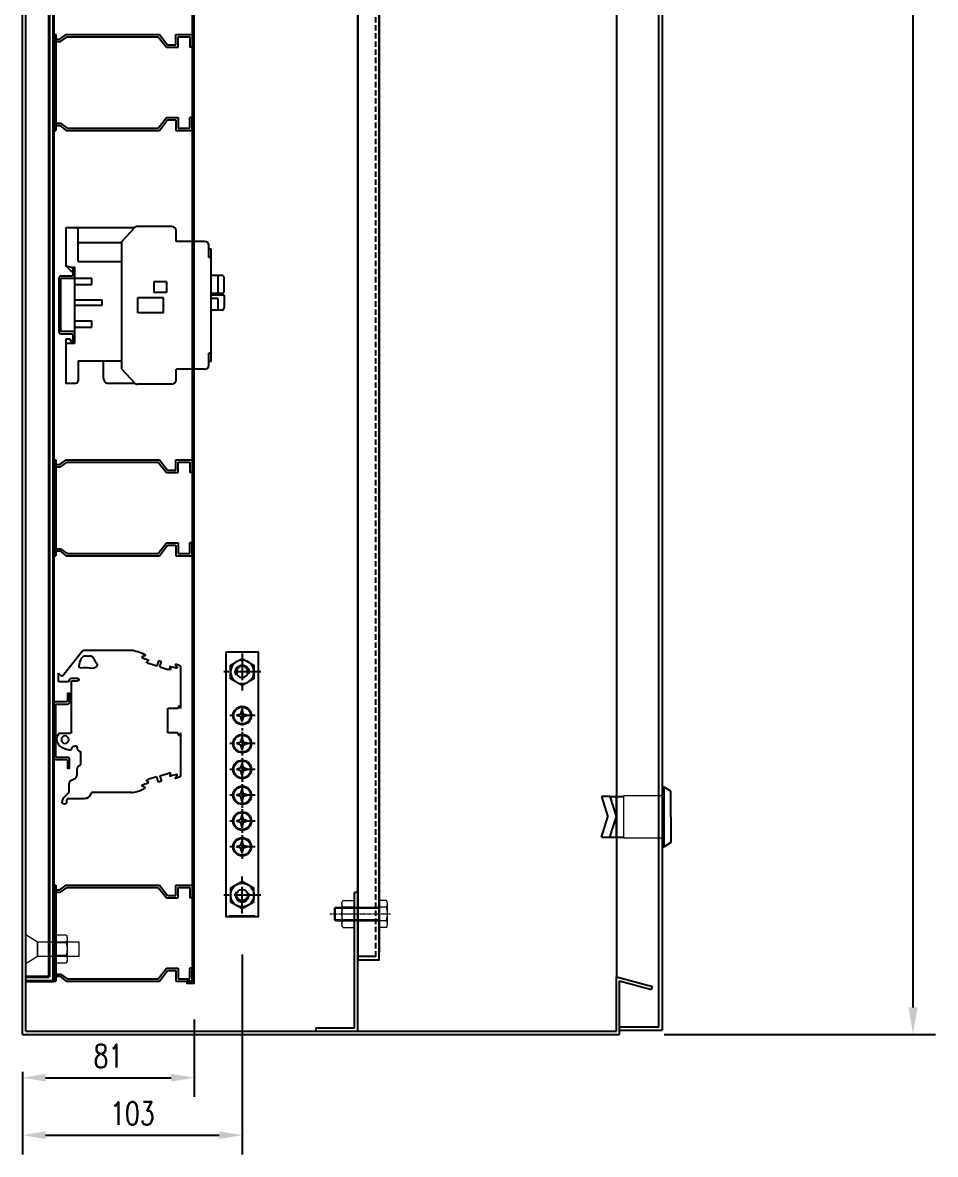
# Model space of a CAD drawing. Header units: millimetres. Extents: x 2153 to 5658, y -781 to 1156.
# Drawn here: x 5230 to 5658, y -199 to 332 of the extents above; entities that cross this region are included whole.
import ezdxf

# ---------------------------------------------------------------- set-up
doc = ezdxf.new("R2010")
doc.units = ezdxf.units.MM
doc.set_wipeout_variables(frame=1)
doc.linetypes.add('CENTER', pattern=[2, 1.25, -0.25, 0.25, -0.25])
doc.linetypes.add('HIDDEN', pattern=[9.525, 6.35, -3.175])
for name, color, linetype in [('40GENE-102-DIMENSION', 40, 'Continuous'), ('47ELEC-102-PROYEC', 1, 'HIDDEN'), ('47ELEC-103-EJES', 122, 'CENTER'), ('47ELEC-106-SIMB-F', 2, 'Continuous'), ('47ELEC-106-SIMB-FR', 40, 'Continuous'), ('47ELEC-205-EQUIP', 5, 'Continuous')]:
    doc.layers.add(name, color=color, linetype=linetype)
doc.layers.add('modelo', color=5, linetype='Continuous', lineweight=40)
doc.styles.add('ROMANS', font='romans.shx', dxfattribs={"width": 0.75})
doc.dimstyles.new('SNC-LAVALIN', dxfattribs={"dimscale": 0, "dimtxt": 2.5, "dimasz": 2.5, "dimexe": 1.5, "dimexo": 1, "dimgap": 1.25, "dimtad": 1, "dimdec": 0, "dimzin": 1, "dimdsep": 46, "dimtxsty": 'ROMANS', "dimcen": 0.09, "dimclrd": 256, "dimclre": 256, "dimclrt": 7, "dimadec": 0, "dimazin": 0, "dimtfac": 1, "dimtdec": 0, "dimtix": 1, "dimtmove": 2, "dimatfit": 3, "dimfxl": 1, "dimtfill": 1, "dimtolj": 1, "dimarcsym": 0})

# ---------------------------------------------------------------- blocks, each defined once
blk = doc.blocks.new('CA-40x60')
at = {"layer": '40GENE-102-DIMENSION', "color": 40}
for p, q in [((-1.07, -13), (-1.07, 32)), ((-1.07, 32), (0, 32)), ((0, -13), (0, 32)), ((1.84, 29.77), (4.91, 32)), ((4.91, 32), (48.6, 32)), ((48.6, 32), (52.44, 27.06)), ((56.28, 27.06), (56.28, 32)), ((56.28, 32), (63.93, 32)), ((63.93, 32), (63.93, 25.99)), ((0, 29.77), (1.84, 29.77)), ((0, 28.7), (2.19, 28.7)), ((2.19, 28.7), (5.26, 30.93)), ((5.26, 30.93), (48.08, 30.93)), ((48.08, 30.93), (51.92, 25.99)), ((52.44, 27.06), (56.28, 27.06)), ((57.35, 25.99), (57.35, 30.93)), ((57.35, 30.93), (62.87, 30.93)), ((62.87, 30.93), (62.87, 25.99)), ((51.92, 25.99), (57.35, 25.99)), ((63.93, 25.99), (62.87, 25.99)), ((0, -9.7), (2.19, -9.7)), ((2.19, -9.7), (5.26, -11.93)), ((48.08, -11.93), (51.92, -6.99)), ((48.6, -13), (52.44, -8.06)), ((51.92, -6.99), (57.35, -6.99)), ((52.44, -8.06), (56.28, -8.06)), ((56.28, -8.06), (56.28, -13)), ((57.35, -6.99), (57.35, -11.93)), ((62.87, -11.93), (62.87, -6.99)), ((63.93, -6.99), (62.87, -6.99)), ((63.93, -13), (63.93, -6.99)), ((-1.07, -13), (0, -13)), ((0, -10.77), (1.84, -10.77)), ((1.84, -10.77), (4.91, -13)), ((4.91, -13), (48.6, -13)), ((5.26, -11.93), (48.08, -11.93)), ((56.28, -13), (63.93, -13)), ((57.35, -11.93), (62.87, -11.93))]:
    blk.add_line(p, q, dxfattribs=at)
blk = doc.blocks.new('C408 VL CERR')
at = {"color": 7}
for p, q in [((12675.79, 10532.15), (12671.79, 10532.15)), ((12671.79, 10532.15), (12674.89, 10522.65)), ((12675.79, 10532.15), (12678.79, 10522.96)), ((12675.79, 10532.15), (12682.34, 10532.15)), ((12678.84, 10513.15), (12678.84, 10532.15)), ((12671.79, 10513.15), (12674.89, 10522.65)), ((12675.79, 10513.15), (12678.79, 10522.34)), ((12671.79, 10513.15), (12675.79, 10513.15)), ((12675.79, 10513.15), (12682.34, 10513.15))]:
    blk.add_line(p, q, dxfattribs=at)
for p, q in [((12700.34, 10536.65), (12700.34, 10508.65)), ((12701.34, 10536.65), (12700.34, 10536.65)), ((12701.34, 10508.65), (12701.34, 10536.65)), ((12704.34, 10534.65), (12701.34, 10536.65)), ((12704.34, 10522.65), (12704.34, 10534.65)), ((12704.34, 10522.65), (12704.34, 10510.65)), ((12700.34, 10508.65), (12701.34, 10508.65)), ((12704.34, 10510.65), (12701.34, 10508.65))]:
    blk.add_line(p, q)
at = {"color": 7, "lineweight": 5}
blk.add_lwpolyline([(12700.34, 10532.65), (12700.34, 10512.65), (12682.34, 10512.65), (12682.34, 10532.65)], close=True, dxfattribs=at)
at = {"color": 7}
blk.add_arc((12677.84, 10522.65), 1, 341.9277, 18.0723, dxfattribs=at)
blk = doc.blocks.new('*D50')
at = {"layer": '40GENE-102-DIMENSION', "lineweight": -2, "transparency": 16777216}
for p, q in [((5531.01, 1057.26), (5658.26, 1057.26)), ((5647.76, 1044.66), (5647.76, -130.14)), ((5531.11, -142.74), (5658.26, -142.74))]:
    blk.add_line(p, q, dxfattribs=at)
at = {"layer": '40GENE-102-DIMENSION', "transparency": 16777216}
for points in [[(5645.66, 1044.66), (5649.86, 1044.66), (5647.76, 1057.26)], [(5645.66, -130.14), (5649.86, -130.14), (5647.76, -142.74)]]:
    blk.add_solid(points, dxfattribs=at)
at = {"layer": '40GENE-102-DIMENSION', "color": 0, "transparency": 16777216, "insert": (5635.86, 457.26), "char_height": 12.6, "attachment_point": 5, "rotation": 90, "style": 'ROMANS', "bg_fill": 3, "box_fill_scale": 1.1, "bg_fill_color": 256, "bg_fill_true_color": 13158600, "bg_fill_transparency": 0}
blk.add_mtext('\\A1;1200', dxfattribs=at)
blk = doc.blocks.new('T1.4-P')
at = {"color": 7}
blk.add_wipeout([(-3.18, 5.5), (3.18, 5.5), (6.35, 0), (3.18, -5.5), (-3.18, -5.5), (-6.35, 0)], dxfattribs=at).dxf.layer = '47ELEC-106-SIMB-F'
at = {"layer": '47ELEC-103-EJES', "ltscale": 10}
for p, q in [((0, -8.66), (0, 8.66)), ((-8.66, 0), (8.66, 0))]:
    blk.add_line(p, q, dxfattribs=at)
blk.add_arc((0, 0), 3.18, 60.6101, 330.6101, dxfattribs=at)
at = {"layer": '47ELEC-106-SIMB-F', "color": 7}
blk.add_lwpolyline([(-3.18, 5.5), (-6.35, 0), (-3.18, -5.5), (3.18, -5.5), (6.35, 0), (3.18, 5.5)], close=True, dxfattribs=at)
for radius in [5.5, 2.68]:
    blk.add_circle((0, 0), radius, dxfattribs=at)
blk = doc.blocks.new('tuerxa 1-4')
at = {"color": 7, "lineweight": 5}
for p, q in [((-6.35, -2.5), (-6.35, 2.5)), ((4.76, 3), (-4.76, 3)), ((-3.18, 2.5), (-3.18, -2.5)), ((3.18, 2.5), (3.18, -2.5)), ((6.35, -2.5), (6.35, 2.5)), ((4.76, -3), (-4.76, -3))]:
    blk.add_line(p, q, dxfattribs=at)
at = {"color": 7, "linetype": 'CENTER', "lineweight": 5}
blk.add_line((0, -3), (0, 3), dxfattribs=at)
at = {"color": 7, "lineweight": 5}
for centre, radius, start, end in [((-4.76, 0.23), 2.77, 55.0397, 124.9603), ((0, -7.33), 10.33, 72.1034, 107.8966), ((4.76, 0.23), 2.77, 55.0397, 124.9603), ((-4.76, -0.23), 2.77, 235.0397, 304.9603), ((0, 7.33), 10.33, 252.1034, 287.8966), ((4.76, -0.23), 2.77, 235.0397, 304.9603)]:
    blk.add_arc(centre, radius, start, end, dxfattribs=at)
blk = doc.blocks.new('*D57')
at = {"layer": '40GENE-102-DIMENSION', "lineweight": -2, "transparency": 16777216}
for p, q in [((5310.61, -135.74), (5310.61, -172.08)), ((5240.91, -163.08), (5299.81, -163.08)), ((5230.11, -169.34), (5230.11, -172.08))]:
    blk.add_line(p, q, dxfattribs=at)
at = {"layer": '40GENE-102-DIMENSION', "transparency": 16777216}
for points in [[(5240.91, -161.28), (5240.91, -164.88), (5230.11, -163.08)], [(5299.81, -161.28), (5299.81, -164.88), (5310.61, -163.08)]]:
    blk.add_solid(points, dxfattribs=at)
at = {"layer": '40GENE-102-DIMENSION', "color": 0, "transparency": 16777216, "insert": (5270.36, -152.88), "char_height": 10.8, "attachment_point": 5, "style": 'ROMANS', "bg_fill": 3, "box_fill_scale": 1.1, "bg_fill_color": 256, "bg_fill_true_color": 13158600, "bg_fill_transparency": 0}
blk.add_mtext('\\A1;81', dxfattribs=at)
blk = doc.blocks.new('*D65')
at = {"layer": '40GENE-102-DIMENSION', "lineweight": -2, "transparency": 16777216}
for p, q in [((5333.11, -105.21), (5333.11, -199.03)), ((5230.11, -160.4), (5230.11, -199.03)), ((5240.91, -190.03), (5322.31, -190.03))]:
    blk.add_line(p, q, dxfattribs=at)
at = {"layer": '40GENE-102-DIMENSION', "transparency": 16777216}
for points in [[(5240.91, -188.23), (5240.91, -191.83), (5230.11, -190.03)], [(5322.31, -188.23), (5322.31, -191.83), (5333.11, -190.03)]]:
    blk.add_solid(points, dxfattribs=at)
at = {"layer": '40GENE-102-DIMENSION', "color": 0, "transparency": 16777216, "insert": (5281.61, -179.83), "char_height": 10.8, "attachment_point": 5, "style": 'ROMANS', "bg_fill": 3, "box_fill_scale": 1.1, "bg_fill_color": 256, "bg_fill_true_color": 13158600, "bg_fill_transparency": 0}
blk.add_mtext('\\A1;103', dxfattribs=at)
blk = doc.blocks.new('Borneras L')
at = {"color": 7}
blk.add_wipeout([(-19.99, 4.5), (19.44, 4.5), (25.18, -12.92), (25.18, -30), (15.92, -37.84), (16.99, -39.06), (14.33, -39.06), (13.88, -38.62), (13.88, -35.54), (13.88, -34.43), (-4.43, -34.43), (-4.66, -38.96), (-6.8, -39.73), (-8.89, -38.83), (-10.65, -34.81), (-11.21, -31.17), (-15.76, -31.27), (-16.41, -32.08), (-17.4, -32.39), (-19.22, -32.39), (-20.31, -32.76), (-20.93, -33.72), (-21.61, -34.91), (-22.7, -35.28), (-25.72, -35.28), (-27.41, -37.09), (-28.32, -37.6), (-29.73, -37.71), (-29.7, -36.44), (-29.41, -36.3), (-28.64, -36.22), (-27.89, -35.83), (-27.89, -29.94), (-27.59, -28.61), (-26.82, -27.91), (-25.72, -27.32), (-25.72, -12.92), (-20.59, 2.71), (-20.66, 2.86)], dxfattribs=at).dxf.layer = '47ELEC-106-SIMB-F'
at = {"layer": '47ELEC-106-SIMB-F', "color": 7}
for p, q in [((-4.4, 3.62), (-4.4, 0)), ((-4.4, 0), (4.4, 0)), ((4.4, 3.62), (4.4, 0)), ((-21.64, -2.29), (-21.97, -3.37)), ((-21.97, -3.37), (-20.07, -3.94)), ((-19.74, -2.87), (-21.64, -2.29)), ((-20.07, -3.94), (-20.94, -6.79)), ((-19.74, -2.87), (-18.88, -0.02)), ((19.2, -2.87), (18.34, -0.02)), ((19.2, -2.87), (21.1, -2.29)), ((21.42, -3.37), (19.53, -3.94)), ((19.53, -3.94), (20.39, -6.79)), ((21.1, -2.29), (21.42, -3.37)), ((-20.59, -5.64), (-20.59, -5.64)), ((20.04, -5.64), (20.04, -5.64)), ((14.23, -34.43), (14.23, -32.23)), ((15.11, -32.23), (15.11, -34.43)), ((18.79, -30.83), (18.95, -31.75)), ((-4.43, -38.58), (-4.43, -34.87)), ((-3.99, -34.43), (14.23, -34.43)), ((13.88, -35.54), (13.88, -38.62)), ((14.33, -39.06), (16.99, -39.06)), ((16.99, -39.06), (16.06, -38.19))]:
    blk.add_line(p, q, dxfattribs=at)
for points in [[(-4.4, 4.5), (-19.99, 4.5)], [(19.44, 4.5), (4.4, 4.5)], [(-25.72, -12.92), (-25.72, -27.32)]]:
    blk.add_lwpolyline(points, dxfattribs=at)
for points in [[(16.09, -37.52), (24.84, -30.69, 0.231085), (25.18, -30), (25.18, -12.92)], [(-25.72, -35.28), (-22.7, -35.28, 0.344482), (-20.99, -33.95), (-20.93, -33.72, -0.344482), (-19.22, -32.39), (-17.4, -32.39, 0.309313), (-15.76, -31.27), (-15.71, -31.15), (-11.21, -31.15), (-11.21, -31.17, 0.325486), (-9.53, -32.39), (-9.52, -32.39, -0.436156), (-9.09, -32.86)]]:
    blk.add_lwpolyline(points, format="xyb", dxfattribs=at)
blk.add_circle((-6.8, -36.76), 1.32, dxfattribs=at)
for centre, start, end in [((14.67, -32.23), 0, 180), ((-3.99, -34.87), 90, 180), ((-4.87, -38.58), 299.2878, 360), ((14.33, -38.62), 180, 270), ((16.36, -37.87), 127.9529, 226.7112)]:
    blk.add_arc(centre, 0.44, start, end, dxfattribs=at)
for points in [[(-19.99, 4.5), (-20.51, 3.48), (-20.98, 2.44), (-20.37, 2.77)], [(19.44, 4.5), (19.97, 3.48), (20.44, 2.44), (19.83, 2.77)]]:
    blk.add_open_spline(points, degree=3, dxfattribs=at)
for points, knots in [([(-4.4, 4.5), (-4.83, 4.35), (-5.7, 4.04), (-4.86, 3.76), (-4.4, 3.62)], [0, 0, 0, 0, 1.113672, 2.256015, 2.256015, 2.256015, 2.256015]), ([(4.4, 4.5), (4.83, 4.35), (5.7, 4.04), (4.86, 3.76), (4.4, 3.62)], [0, 0, 0, 0, 1.113672, 2.256015, 2.256015, 2.256015, 2.256015]), ([(-25.72, -12.92), (-25.72, -12.39), (-25.32, -10.84), (-24.12, -7.52), (-23.72, -8.28)], [0.936893, 0.936893, 0.936893, 0.936893, 3.20073, 6.111443, 6.111443, 6.111443, 6.111443]), ([(25.18, -12.92), (25.18, -12.39), (24.78, -10.84), (23.58, -7.52), (23.18, -8.28)], [0.936893, 0.936893, 0.936893, 0.936893, 3.20073, 6.111443, 6.111443, 6.111443, 6.111443]), ([(-9.08, -32.83), (-9.12, -33.24), (-9.3, -34.14), (-10.16, -34.57), (-10.65, -34.81)], [0.46478, 0.46478, 0.46478, 0.46478, 1.800151, 3.525902, 3.525902, 3.525902, 3.525902]), ([(-8.89, -38.83), (-8.26, -39.24), (-6.9, -40.14), (-5.45, -39.4), (-4.66, -38.96)], [0, 0, 0, 0, 2.368304, 5.186626, 5.186626, 5.186626, 5.186626])]:
    blk.add_open_spline(points, degree=3, knots=knots, dxfattribs=at)
for points, end_tangent in [([(-20.37, 2.77), (-19.4, 3.34), (-19.66, 1.56), (-19.89, 0.64)], (0.796412, 0.081638)), ([(19.83, 2.77), (18.86, 3.34), (19.12, 1.56), (19.35, 0.64)], (-0.796412, 0.081638)), ([(-23.72, -8.28), (-23.24, -9.29), (-22.46, -7.67), (-22.14, -6.78)], (0.616808, -0.510377)), ([(23.18, -8.28), (22.69, -9.29), (21.92, -7.67), (21.6, -6.78)], (-0.616808, -0.510377))]:
    blk.add_spline(points, degree=3, dxfattribs=dict(at, end_tangent=end_tangent))
for points in [[(-19.89, 0.64), (-18.83, 0.92), (-18.88, -0.02)], [(19.35, 0.64), (18.29, 0.92), (18.34, -0.02)], [(-22.14, -6.78), (-21.42, -7.6), (-20.94, -6.79)], [(21.6, -6.78), (20.87, -7.6), (20.39, -6.79)], [(-25.72, -27.32), (-27.81, -29.05), (-27.89, -29.99), (-27.89, -35.83)], [(18.95, -31.75), (21.44, -31.27), (23, -30.18), (23.11, -28.45), (23.06, -27.27), (21.27, -26.08), (19.92, -25.27), (19, -25.86), (18.84, -28.72), (18.79, -30.83)], [(-27.89, -35.83), (-28.82, -36.26), (-29.59, -36.35), (-29.73, -37.71)], [(-29.73, -37.71), (-28.79, -37.71), (-25.72, -35.28)], [(-10.65, -34.81), (-9.41, -38.15), (-8.89, -38.83)], [(15.11, -34.43), (14.62, -35.25), (13.88, -35.54)]]:
    blk.add_spline(points, degree=3, dxfattribs=at)
blk = doc.blocks.new('A9-16 SIDE')
at = {"layer": '47ELEC-106-SIMB-F', "color": 7}
for p, q in [((-51.5, 71.5), (-51.5, 66.5)), ((-49.5, 73.5), (-33.4, 73.5)), ((-19.5, 73), (-31.93, 73)), ((-26, 66.5), (-31.93, 72.86)), ((-17.5, 71), (-17.5, 62.5)), ((-5.5, 62.5), (-5.5, 72)), ((0, 73), (-4.5, 73)), ((0, 73), (0, 52.25)), ((-66.8, 64.5), (-66.8, 62.9)), ((-64.8, 66.5), (-51.5, 66.5)), ((-26, 66.5), (-26, 6.5)), ((-68, 62.9), (-68, 10.1)), ((-68, 62.9), (-66.8, 62.9)), ((-68, 58.9), (-66.8, 58.9)), ((-66.8, 62.9), (-66.8, 58.9)), ((-17.5, 62.5), (-26, 62.5)), ((-5.5, 62.5), (-17.5, 62.5)), ((-4, 54.25), (-4, 52.25)), ((-2.85, 54.25), (-4, 54.25)), ((0, 54.25), (-2.85, 54.25)), ((-2.85, 54.25), (-1.7, 52.25)), ((-4, 52.25), (-4, 18.8)), ((0, 52.25), (-1.7, 52.25)), ((-4, 46.75), (-12, 46.75)), ((-12, 46.75), (-12, 43.75)), ((-4, 43.75), (-12, 43.75)), ((-74, 31.7), (-74, 37.7)), ((-73, 38.7), (-68, 38.7)), ((-71, 33.3), (-71, 38.7)), ((-45.6, 40), (-33.6, 40)), ((-45.6, 40), (-45.6, 33)), ((-33.6, 40), (-33.6, 33)), ((-71, 33.3), (-68, 33.3)), ((-68, 33), (-68, 31.7)), ((-45.6, 33), (-33.6, 33)), ((-16.8, 36.5), (-16.8, 33.95)), ((-4, 36.5), (-16.8, 36.5)), ((-4, 33.95), (-16.8, 33.95)), ((-74, 31.7), (-68, 31.7)), ((-74, 30), (-74, 23.5)), ((-73, 31), (-68, 31)), ((-71.2, 31), (-71.2, 22.5)), ((-68, 31.7), (-68, 31)), ((-68, 31), (-68, 22.5)), ((-47, 30.5), (-41, 30.5)), ((-47, 25.5), (-47, 30.5)), ((-41, 25.5), (-41, 30.5)), ((-4, 26.75), (-12, 26.75)), ((-12, 26.75), (-12, 23.75)), ((-73, 22.5), (-68, 22.5)), ((-47, 25.5), (-41, 25.5)), ((-4, 23.75), (-12, 23.75)), ((-5.5, 16), (-26, 16)), ((-5.5, 16), (-5.5, 1)), ((-3.3, 18.75), (-4, 18.75)), ((-3.3, 18.75), (-2.7, 21)), ((-2.3, 18.75), (-3.3, 18.75)), ((-2.7, 21), (0.04, 18.17)), ((-2.3, 18.75), (0, 18.13)), ((0, 18.21), (0, 0)), ((-68, 14.1), (-66.8, 14.1)), ((-66.8, 14.1), (-66.8, 10.1)), ((-68, 10.1), (-66.8, 10.1)), ((-66.8, 10.1), (-66.8, 8.5)), ((-64.8, 6.5), (-51.5, 6.5)), ((-51.5, 6.5), (-51.5, 1.5)), ((-26, 6.5), (-31.93, 0.14)), ((-5.5, 7), (-26, 7)), ((0, 0), (-31.93, 0)), ((-49.5, -0.5), (-33.4, -0.5))]:
    blk.add_line(p, q, dxfattribs=at)
for centre, radius, start, end in [((-49.5, 71.5), 2, 90, 180), ((-33.4, 71.5), 2, 42.9996, 90), ((-19.5, 71), 2, 0, 90.0007), ((-4.5, 72), 1, 90, 180), ((-64.8, 64.5), 2, 90, 180), ((-73, 37.7), 1, 90, 180), ((-73, 30), 1, 90, 180), ((-73, 23.5), 1, 180, 270), ((-64.8, 8.5), 2, 180, 270), ((-49.5, 1.5), 2, 180, 270), ((-33.4, 1.5), 2, 270, 317.0004), ((-4.5, 1), 1, 180, 270)]:
    blk.add_arc(centre, radius, start, end, dxfattribs=at)
for p in [(0, 73), (-45.6, 36.5)]:
    blk.add_point(p, dxfattribs=at)

msp = doc.modelspace()

# ---------------------------------------------------------------- linework, layer by layer
at = {"color": 7, "lineweight": 5}
for p, q in [((5376.44, -83.57), (5376.94, -83.07)), ((5376.44, -88.92), (5376.44, -83.57)), ((5376.44, -83.57), (5397.31, -83.57)), ((5376.94, -83.07), (5397.31, -83.07)), ((5376.94, -89.42), (5376.94, -83.07)), ((5397.31, -92.59), (5397.31, -79.89)), ((5400.81, -79.89), (5397.31, -79.89)), ((5400.81, -83.07), (5397.31, -83.07)), ((5401.31, -91.01), (5401.31, -81.48)), ((5376.94, -89.42), (5376.44, -88.92)), ((5376.44, -88.92), (5397.31, -88.92)), ((5376.94, -89.42), (5397.31, -89.42)), ((5400.81, -89.42), (5397.31, -89.42)), ((5400.81, -92.59), (5397.31, -92.59)), ((5244.61, -108.18), (5244.61, -97.31)), ((5250.61, -96.21), (5245.11, -96.21)), ((5250.61, -99.79), (5245.11, -99.79)), ((5251.11, -108.18), (5251.11, -97.31)), ((5250.61, -105.69), (5245.11, -105.69)), ((5250.61, -109.28), (5245.11, -109.28))]:
    msp.add_line(p, q, dxfattribs=at)
at = {"color": 7, "linetype": 'CENTER', "lineweight": 5}
msp.add_line((5374.24, -86.24), (5402.66, -86.24), dxfattribs=at)
at = {"color": 7, "lineweight": 5}
for points in [[(5231.61, -95.99), (5231.61, -109.49), (5237.11, -106.04), (5237.11, -99.44)], [(5237.11, -99.44), (5237.11, -106.04), (5256.61, -106.04), (5256.61, -99.44)]]:
    msp.add_lwpolyline(points, close=True, dxfattribs=at)
for centre, radius, start, end in [((5398.54, -81.48), 2.77, 325.0429, 34.9571), ((5390.98, -86.24), 10.33, 342.1026, 17.8974), ((5398.54, -91.01), 2.77, 325.0429, 34.9571), ((5248.08, -98), 3.47, 148.8385, 211.1615), ((5246.66, -97.57), 2.06, 138.497, 172.6151), ((5253.57, -102.74), 8.95, 160.7605, 199.2395), ((5247.65, -98), 3.47, 328.8385, 31.1615), ((5249.07, -97.57), 2.06, 7.3849, 41.503), ((5242.16, -102.74), 8.95, 340.7605, 19.2395), ((5248.08, -107.49), 3.47, 148.8385, 211.1615), ((5247.65, -107.49), 3.47, 328.8385, 31.1615), ((5246.66, -107.92), 2.06, 187.3849, 221.503), ((5249.07, -107.92), 2.06, 318.497, 352.6151)]:
    msp.add_arc(centre, radius, start, end, dxfattribs=at)
at = {"layer": '47ELEC-102-PROYEC', "linetype": 'Continuous', "ltscale": 3}
for p, q in [((5387.31, -104.02), (5387.31, 1022.26)), ((5397.31, 1022.26), (5397.31, -104.02)), ((5387.31, -76.24), (5385.81, -76.24)), ((5367.59, -139.74), (5367.59, -141.24))]:
    msp.add_line(p, q, dxfattribs=at)
at = {"layer": '47ELEC-102-PROYEC', "ltscale": 0.4}
msp.add_line((5395.81, -106.24), (5395.81, 1020.76), dxfattribs=at)
at = {"layer": '47ELEC-102-PROYEC', "ltscale": 3}
msp.add_line((5395.81, -106.24), (5387.31, -106.24), dxfattribs=at)
at = {"layer": '47ELEC-102-PROYEC', "linetype": 'Continuous', "ltscale": 3}
msp.add_lwpolyline([(5397.31, 1022.26), (5387.31, 1022.26), (5387.31, -107.74), (5397.31, -107.74)], close=True, dxfattribs=at)
for points in [[(5367.59, -141.24), (5387.31, -141.24), (5387.31, -76.24)], [(5367.59, -139.74), (5385.81, -139.74), (5385.81, -76.24)]]:
    msp.add_lwpolyline(points, dxfattribs=at)
at = {"layer": '47ELEC-103-EJES', "ltscale": 5}
for p, q in [((5333.11, 10.92), (5333.11, -0.19)), ((5339.2, 6.81), (5327.35, 6.81)), ((5333.11, -0.84), (5333.11, -11.94)), ((5339.2, -6.38), (5327.35, -6.38)), ((5333.11, -13.27), (5333.11, -24.37)), ((5339.2, -18.48), (5327.35, -18.48)), ((5333.11, -25.37), (5333.11, -36.47)), ((5339.2, -30.58), (5327.35, -30.58)), ((5333.11, -37.14), (5333.11, -48.24)), ((5339.2, -42.68), (5327.35, -42.68)), ((5333.11, -49.24), (5333.11, -60.34)), ((5339.2, -54.78), (5327.35, -54.78))]:
    msp.add_line(p, q, dxfattribs=at)
at = {"layer": '47ELEC-106-SIMB-F', "color": 7}
for p, q in [((5332.44, 7.49), (5330.41, 6.81)), ((5332.43, 6.14), (5330.41, 6.81)), ((5333.11, 4.06), (5332.43, 6.14)), ((5332.44, 7.49), (5333.11, 9.51)), ((5333.79, 7.49), (5333.11, 9.51)), ((5333.11, 4.06), (5333.79, 6.14)), ((5335.87, 6.81), (5333.79, 7.49)), ((5335.87, 6.81), (5333.79, 6.14)), ((5332.44, -5.7), (5333.11, -3.68)), ((5333.79, -5.7), (5333.11, -3.68)), ((5332.44, -5.7), (5330.41, -6.38)), ((5332.43, -7.05), (5330.41, -6.38)), ((5333.11, -9.13), (5332.43, -7.05)), ((5333.11, -9.13), (5333.79, -7.05)), ((5335.87, -6.38), (5333.79, -5.7)), ((5335.87, -6.38), (5333.79, -7.05)), ((5332.44, -17.8), (5333.11, -15.78)), ((5333.79, -17.8), (5333.11, -15.78)), ((5332.44, -17.8), (5330.41, -18.48)), ((5332.43, -19.15), (5330.41, -18.48)), ((5333.11, -21.23), (5332.43, -19.15)), ((5333.11, -21.23), (5333.79, -19.15)), ((5335.87, -18.48), (5333.79, -17.8)), ((5335.87, -18.48), (5333.79, -19.15)), ((5332.44, -29.9), (5330.41, -30.58)), ((5332.43, -31.25), (5330.41, -30.58)), ((5333.11, -33.33), (5332.43, -31.25)), ((5332.44, -29.9), (5333.11, -27.88)), ((5333.79, -29.9), (5333.11, -27.88)), ((5333.11, -33.33), (5333.79, -31.25)), ((5335.87, -30.58), (5333.79, -29.9)), ((5335.87, -30.58), (5333.79, -31.25)), ((5332.44, -42), (5330.41, -42.68)), ((5332.44, -42), (5333.11, -39.98)), ((5333.79, -42), (5333.11, -39.98)), ((5335.87, -42.68), (5333.79, -42)), ((5332.43, -43.35), (5330.41, -42.68)), ((5333.11, -45.43), (5332.43, -43.35)), ((5333.11, -45.43), (5333.79, -43.35)), ((5335.87, -42.68), (5333.79, -43.35)), ((5332.44, -54.1), (5333.11, -52.08)), ((5333.79, -54.1), (5333.11, -52.08)), ((5332.44, -54.1), (5330.41, -54.78)), ((5332.43, -55.45), (5330.41, -54.78)), ((5333.11, -57.53), (5332.43, -55.45)), ((5333.11, -57.53), (5333.79, -55.45)), ((5335.87, -54.78), (5333.79, -54.1)), ((5335.87, -54.78), (5333.79, -55.45))]:
    msp.add_line(p, q, dxfattribs=at)
at = {"layer": '47ELEC-106-SIMB-F'}
msp.add_line((5327.11, -87.21), (5339.11, -87.21), dxfattribs=at)
at = {"layer": '47ELEC-106-SIMB-F', "color": 7}
for centre, radius in [((5333.11, 6.81), 4.31), ((5333.11, 6.81), 3.96), ((5333.11, -6.38), 4.31), ((5333.11, -6.38), 3.96), ((5333.11, -18.48), 4.31), ((5333.11, -18.48), 3.96), ((5333.11, -30.58), 4.31), ((5333.11, -30.58), 3.96), ((5333.11, -42.68), 4.31), ((5333.11, -42.68), 3.96), ((5333.11, -54.78), 4.31), ((5333.11, -54.78), 3.96)]:
    msp.add_circle(centre, radius, dxfattribs=at)
at = {"layer": '47ELEC-106-SIMB-FR'}
msp.add_lwpolyline([(5254.61, 212.91), (5254.61, 216.91), (5253.61, 216.91), (5253.61, 213.41, -0.414214), (5253.11, 212.91), (5248.11, 212.91, 0.414214), (5247.11, 211.91), (5247.11, 186.91, 0.414214), (5248.11, 185.91), (5253.11, 185.91, -0.414214), (5253.61, 185.41), (5253.61, 181.91), (5254.61, 181.91), (5254.61, 185.91, 0.414214), (5253.61, 186.91), (5248.61, 186.91, -0.414214), (5248.11, 187.41), (5248.11, 211.41, -0.414214), (5248.61, 211.91), (5253.61, 211.91, 0.414214)], format="xyb", close=True, dxfattribs=at)
at = {"layer": '47ELEC-205-EQUIP'}
for p, q in [((5230.11, -142.74), (5230.11, 1057.26)), ((5231.61, -141.24), (5231.61, 1055.76)), ((5528.61, -139.24), (5528.61, 1053.76)), ((5530.11, 1055.26), (5530.11, -140.74)), ((5508.61, 1030.26), (5508.61, -115.74)), ((5508.61, -141.24), (5508.61, -115.74)), ((5508.61, -141.24), (5508.61, -115.74)), ((5508.61, -115.74), (5525.52, -120.27)), ((5510.11, -142.74), (5510.11, -117.7)), ((5510.11, -117.7), (5525.13, -121.72)), ((5525.13, -121.72), (5525.52, -120.27)), ((5230.11, -142.74), (5510.11, -142.74)), ((5231.61, -141.24), (5508.61, -141.24)), ((5510.11, -140.74), (5510.11, -139.24)), ((5510.11, -139.24), (5528.61, -139.24)), ((5510.11, -140.74), (5530.11, -140.74))]:
    msp.add_line(p, q, dxfattribs=at)
at = {"layer": 'modelo', "color": 6}
for p, q in [((5242.61, -115.74), (5242.61, 1030.26)), ((5244.61, -117.74), (5244.61, 1032.26)), ((5242.61, -115.74), (5231.61, -115.74)), ((5244.61, -117.74), (5231.61, -117.74))]:
    msp.add_line(p, q, dxfattribs=at)

# ---------------------------------------------------------------- block references
at = {"color": 40, "xscale": -1, "rotation": 180}
for p in [(5245.68, 313.29), (5245.68, 113.77), (5245.68, -85.74)]:
    msp.add_blockref('CA-40x60', p, dxfattribs=at)
at = {"rotation": 180}
msp.add_blockref('A9-16 SIDE', (5250.61, 235.71), dxfattribs=at)
msp.add_blockref('C408 VL CERR', (-7170.22, -10563.39))
at = {"xscale": -1, "rotation": 270}
msp.add_blockref('tuerxa 1-4', (5382.81, -86.24), dxfattribs=at)
at = {"layer": '47ELEC-205-EQUIP', "xscale": -1, "rotation": 90}
msp.add_blockref('T1.4-P', (5333.11, 27.26), dxfattribs=at)

# ---------------------------------------------------------------- next in the draw order: block references
at = {"layer": '47ELEC-205-EQUIP', "xscale": -1.312217194570276, "yscale": 1.312217194570276, "zscale": 1.312217194570276, "rotation": 270}
msp.add_blockref('Borneras L', (5298.24, 4.4), dxfattribs=at)
at = {"layer": '47ELEC-205-EQUIP', "rotation": 90}
msp.add_blockref('T1.4-P', (5333.11, -77.4), dxfattribs=at)

# ---------------------------------------------------------------- next in the draw order: dimensions: what is measured, and where the dimension line sits
at = {"layer": '40GENE-102-DIMENSION', "color": 0}
dim = msp.add_linear_dim(base=(5647.76, -142.74), p1=(5510.01, 1057.26), p2=(5510.11, -142.74), angle=90, dimstyle='SNC-LAVALIN', override={"dimscale": 7.000007, "dimtxt": 1.8, "dimasz": 1.8, "dimexo": 3, "dimgap": 0.8, "dimclrt": 0}, dxfattribs=at)
dim.commit()
dim.dimension.update_dxf_attribs({"geometry": '*D50', "text_midpoint": (5635.86, 457.26)})
dim = msp.add_linear_dim(base=(5310.61362942, -163.07667942), p1=(5230.11362942, -151.33672652), p2=(5310.61362942, -117.74399491), dimstyle='SNC-LAVALIN', override={"dimscale": 5.999988, "dimtxt": 1.8, "dimasz": 1.8, "dimexo": 3, "dimgap": 0.8, "dimclrt": 0}, dxfattribs=at)
dim.commit()
dim.dimension.update_dxf_attribs({"geometry": '*D57', "text_midpoint": (5270.36362942, -152.87669982)})

# ---------------------------------------------------------------- next in the draw order: linework, layer by layer
at = {"layer": '47ELEC-106-SIMB-F'}
msp.add_lwpolyline([(5325.61, 36.73), (5340.61, 36.73), (5340.61, -87.55), (5325.61, -87.55)], close=True, dxfattribs=at)
at = {"layer": '47ELEC-106-SIMB-FR'}
msp.add_lwpolyline([(5252.11, 13.19), (5252.11, 17.19), (5251.11, 17.19), (5251.11, 13.69, -0.414214), (5250.61, 13.19), (5245.61, 13.19, 0.414214), (5244.61, 12.19), (5244.61, -12.81, 0.414214), (5245.61, -13.81), (5250.61, -13.81, -0.414214), (5251.11, -14.31), (5251.11, -17.81), (5252.11, -17.81), (5252.11, -13.81, 0.414214), (5251.11, -12.81), (5246.11, -12.81, -0.414214), (5245.61, -12.31), (5245.61, 11.69, -0.414214), (5246.11, 12.19), (5251.11, 12.19, 0.414214)], format="xyb", close=True, dxfattribs=at)

# ---------------------------------------------------------------- next in the draw order: dimensions: what is measured, and where the dimension line sits
at = {"layer": '40GENE-102-DIMENSION', "color": 0}
dim = msp.add_linear_dim(base=(5333.11, -190.03), p1=(5230.11, -142.4), p2=(5333.11, -87.21), dimstyle='SNC-LAVALIN', override={"dimscale": 5.999988, "dimtxt": 1.8, "dimasz": 1.8, "dimexo": 3, "dimgap": 0.8, "dimclrt": 0}, dxfattribs=at)
dim.commit()
dim.dimension.update_dxf_attribs({"geometry": '*D65', "text_midpoint": (5281.61, -179.83)})

# ---------------------------------------------------------------- next in the draw order: linework, layer by layer
at = {"color": 40}
msp.add_lwpolyline([(5309.61, 457.26), (5309.61, -117.74), (5307.11, -117.74), (5307.11, -118.74), (5309.61, -118.74), (5310.61, -118.74), (5310.61, 457.26)], dxfattribs=at)

doc.saveas('drawing.dxf')
